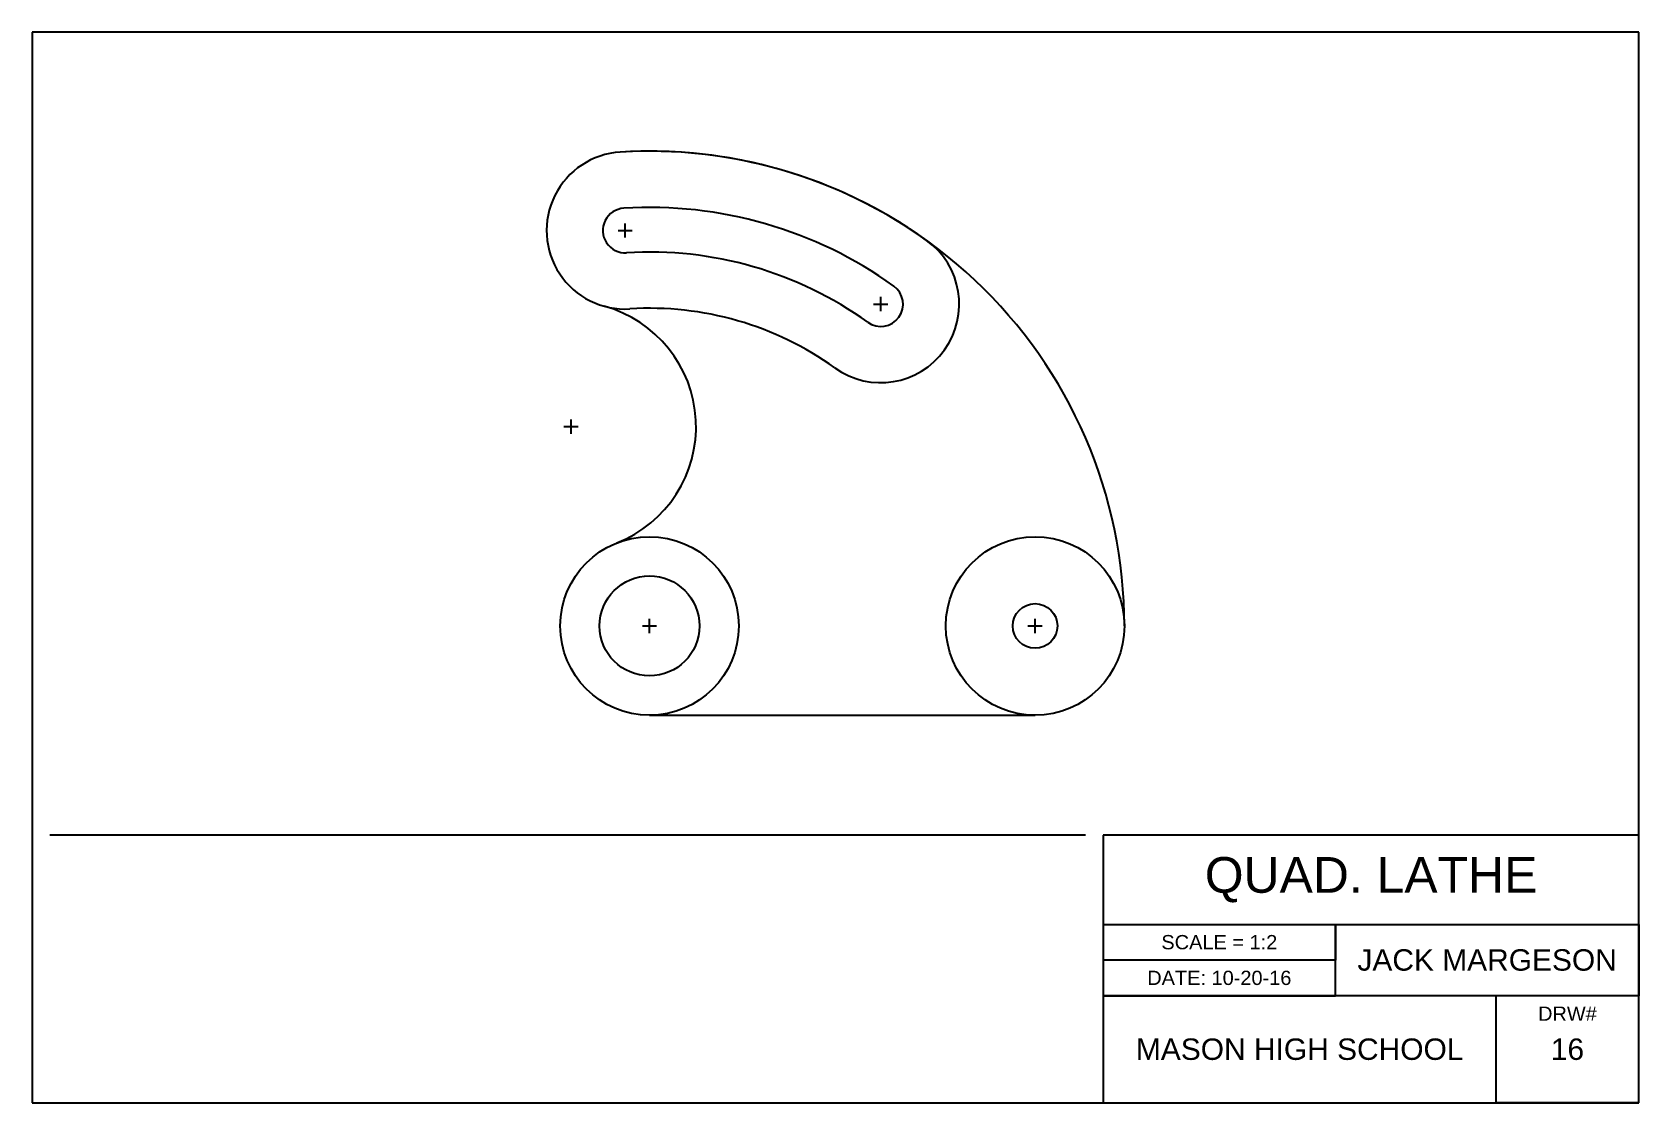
# Model space of a CAD drawing. Header units: millimetres. Extents: x 0 to 450, y 0 to 300.
import ezdxf

# ---------------------------------------------------------------- set-up
doc = ezdxf.new("R2010")
doc.units = ezdxf.units.MM
doc.styles.get("Standard").update_dxf_attribs({"font": 'arial.ttf'})

msp = doc.modelspace()

# ---------------------------------------------------------------- linework, layer by layer
for p, q in [((450, 300), (0, 300)), ((0, 300), (0, 0)), ((450, 0), (450, 300)), ((172.91, 108.63), (280.91, 108.63)), ((295, 75), (5, 75)), ((450, 75), (300, 75)), ((300, 75), (300, 0)), ((300, 75), (300, 50)), ((450, 0), (450, 75)), ((300, 50), (450, 50)), ((365, 30), (365, 50)), ((365, 50), (365, 40)), ((450, 50), (450, 30)), ((365, 40), (300, 40)), ((450, 30), (300, 30)), ((300, 30), (365, 30)), ((410, 0), (410, 30)), ((0, 0), (450, 0)), ((450, 0), (410, 0))]:
    msp.add_line(p, q)
at = {"color": 3}
for p, q in [((164.09, 244.42), (168.09, 244.42)), ((166.09, 242.42), (166.09, 246.42)), ((237.66, 221.79), (237.66, 225.79)), ((235.66, 223.79), (239.66, 223.79)), ((148.95, 189.46), (152.95, 189.46)), ((150.95, 187.46), (150.95, 191.46)), ((172.91, 131.63), (172.91, 135.63)), ((280.91, 131.63), (280.91, 135.63)), ((170.91, 133.63), (174.91, 133.63)), ((278.91, 133.63), (282.91, 133.63))]:
    msp.add_line(p, q, dxfattribs=at)
for centre, radius in [((172.91, 133.63), 25), ((280.91, 133.63), 25), ((172.91, 133.63), 14), ((280.91, 133.63), 6.25)]:
    msp.add_circle(centre, radius)
for centre, radius, start, end in [((166.09, 244.42), 22, 93.5248, 273.5248), ((172.91, 133.63), 133, 54.3176, 93.5248), ((172.91, 133.63), 133, 0, 93.5248), ((166.09, 244.42), 6.25, 93.5248, 273.5248), ((172.91, 133.63), 117.25, 54.3176, 93.5248), ((237.66, 223.79), 22, 234.3176, 54.3176), ((172.91, 133.63), 104.75, 54.3176, 93.5248), ((237.66, 223.79), 6.25, 234.3176, 54.3176), ((150.95, 189.46), 35, 291.47, 74.6001), ((172.91, 133.63), 89, 54.3176, 93.5248)]:
    msp.add_arc(centre, radius, start, end)

# ---------------------------------------------------------------- texts
for s, width, insert, char_height, attachment_point in [('QUAD. LATHE', 150, (375, 62.5), 10, 5), ('SCALE = 1:2', 65, (332.5, 45), 4, 5), ('JACK MARGESON', 85, (407.5, 40), 6, 5), ('DATE: 10-20-16', 65, (332.5, 35), 4, 5), ('DRW#', 40, (430, 27), 4, 2), ('MASON HIGH SCHOOL', 110, (355, 15), 6, 5), ('16', 40, (430, 15), 6, 5)]:
    msp.add_mtext_dynamic_manual_height_columns(s, width=width, gutter_width=12.5, heights=[0], dxfattribs=dict(insert=insert, char_height=char_height, attachment_point=attachment_point))

doc.saveas('drawing.dxf')
